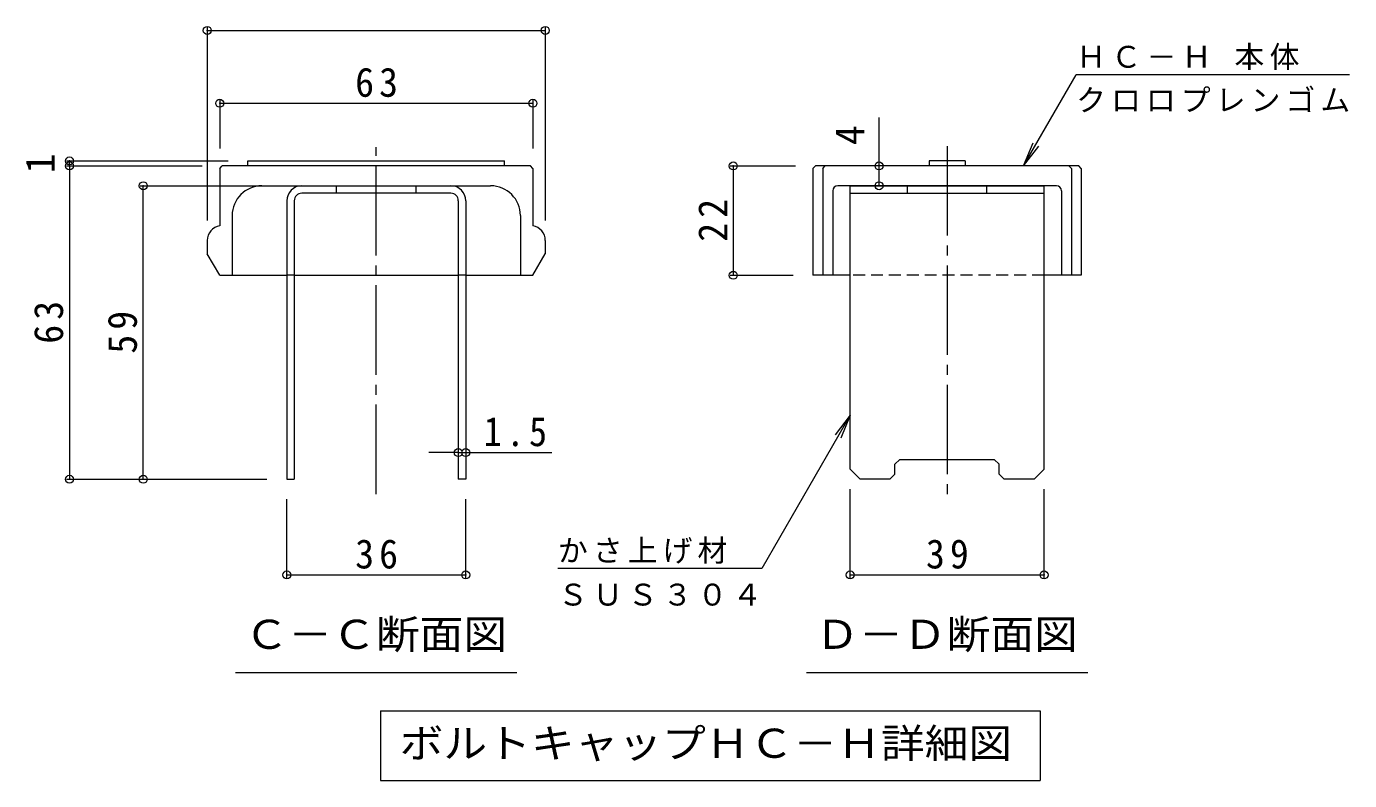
# Model space of a CAD drawing. Units: millimetres on the paper, enlarged 10 times, with parts at other scales. Extents: x -1532 to 1873, y -1939 to 1515.
# Drawn here: x 401 to 1732, y 176 to 934 of the extents above; entities that cross this region are included whole.
import ezdxf
from ezdxf.enums import TextEntityAlignment as Align

# ---------------------------------------------------------------- set-up
doc = ezdxf.new("R2010")
doc.units = ezdxf.units.MM
doc.header["$LTSCALE"] = 10
doc.header["$PDMODE"] = 32
doc.header["$PDSIZE"] = 8
doc.linetypes.add('CHAIN2', pattern=[12, 9, -1, 1, -1])
doc.linetypes.add('DASHED1', pattern=[1.8, 1.2, -0.6])
for name, color, linetype, lineweight in [('D-4', 7, 'Continuous', 9), ('D-5', 7, 'Continuous', 9), ('D-7', 6, 'Continuous', 9), ('D-8', 4, 'Continuous', 9)]:
    doc.layers.add(name, color=color, linetype=linetype, lineweight=lineweight)
doc.styles.add('ＭＳ ゴシック', font='')
doc.styles.get('ＭＳ ゴシック').set_extended_font_data('MS Gothic')

msp = doc.modelspace()

# ---------------------------------------------------------------- linework, layer by layer
at = {"layer": 'D-4'}
for p, q in [((583, 932.99), (583, 738.8)), ((923, 932.99), (923, 738.8)), ((583, 929.99), (923, 929.99)), ((1404.08, 793.8), (1456.99, 885.44)), ((1731.99, 885.44), (1456.99, 885.44)), ((595.5, 859.83), (595.5, 811.3)), ((595.5, 856.83), (910.5, 856.83)), ((910.5, 859.83), (910.5, 811.3)), ((1258.69, 793.8), (1258.69, 842.35)), ((1404.08, 793.8), (1413.65, 816.9)), ((1404.08, 793.8), (1419.3, 813.63)), ((441.38, 798.8), (603.92, 798.8)), ((444.38, 793.8), (444.38, 798.8)), ((441.38, 793.8), (578, 793.8)), ((444.38, 793.8), (444.38, 478.8)), ((1109.08, 793.8), (1174.67, 793.8)), ((1112.08, 793.8), (1112.08, 683.8)), ((1258.69, 773.8), (1258.69, 793.8)), ((515.61, 773.8), (658, 773.8)), ((518.61, 478.8), (518.61, 773.8)), ((1109.08, 683.8), (1172.17, 683.8)), ((1229.67, 543.19), (1140.74, 389.15)), ((1229.67, 543.19), (1214.45, 523.36)), ((1229.67, 543.19), (1220.11, 520.1)), ((835.5, 505.61), (805.91, 505.61)), ((835.5, 505.61), (843, 505.61)), ((843, 505.61), (929.41, 505.61)), ((441.38, 478.8), (643, 478.8)), ((1229.67, 379.64), (1229.67, 468.8)), ((1424.67, 379.64), (1424.67, 468.8)), ((663, 379.64), (663, 458.8)), ((843, 379.64), (843, 458.8)), ((1140.74, 389.15), (935.74, 389.15)), ((663, 382.64), (843, 382.64)), ((1229.67, 382.64), (1424.67, 382.64))]:
    msp.add_line(p, q, dxfattribs=at)
for p in [(583, 929.99), (923, 929.99), (595.5, 856.83), (910.5, 856.83), (444.38, 798.8), (444.38, 793.8), (1112.08, 793.8), (1258.69, 793.8), (518.61, 773.8), (1258.69, 773.8), (1112.08, 683.8), (835.5, 505.61), (843, 505.61), (444.38, 478.8), (518.61, 478.8), (663, 382.64), (843, 382.64), (1229.67, 382.64), (1424.67, 382.64)]:
    msp.add_point(p, dxfattribs=at)
at = {"layer": 'D-5'}
for p, q in [((611.5, 284.44), (894.5, 284.44)), ((1185.67, 284.44), (1468.67, 284.44)), ((757.2, 245.9), (1420.74, 245.9)), ((757.2, 245.9), (757.2, 175.9)), ((1420.74, 245.9), (1420.74, 175.9)), ((757.2, 175.9), (1420.74, 175.9))]:
    msp.add_line(p, q, dxfattribs=at)
at = {"layer": 'D-7', "linetype": 'CHAIN2'}
for p, q in [((753, 463.8), (753, 812.58)), ((1327.17, 813.8), (1327.17, 463.8))]:
    msp.add_line(p, q, dxfattribs=at)
at = {"layer": 'D-7'}
for p, q in [((623.92, 798.8), (882.08, 798.8)), ((623.92, 793.8), (623.92, 798.8)), ((882.08, 793.8), (882.08, 798.8)), ((1345.37, 798.8), (1345.37, 793.8)), ((595.5, 791.3), (598, 793.8)), ((595.5, 791.3), (595.5, 733.59)), ((908, 793.8), (598, 793.8)), ((910.5, 791.3), (908, 793.8)), ((910.5, 791.3), (910.5, 733.59)), ((1192.17, 791.3), (1194.67, 793.8)), ((1192.17, 791.3), (1192.17, 683.8)), ((1459.67, 793.8), (1194.67, 793.8)), ((1202.17, 791.3), (1204.67, 793.8)), ((1202.17, 791.3), (1202.17, 683.8)), ((1452.17, 791.3), (1449.67, 793.8)), ((1452.17, 791.3), (1452.17, 683.8)), ((1462.17, 791.3), (1459.67, 793.8)), ((1462.17, 791.3), (1462.17, 683.8)), ((638, 773.8), (868, 773.8)), ((1437.17, 773.8), (1217.17, 773.8)), ((1212.17, 768.8), (1212.17, 683.8)), ((1442.17, 768.8), (1442.17, 683.8)), ((608, 743.8), (608, 683.8)), ((898, 743.8), (898, 683.8)), ((583, 718.8), (583, 705.45)), ((923, 718.8), (923, 705.45)), ((595.5, 683.8), (583, 705.45)), ((910.5, 683.8), (923, 705.45)), ((595.5, 683.8), (663, 683.8)), ((670.5, 683.8), (835.5, 683.8)), ((843, 683.8), (910.5, 683.8)), ((1229.67, 683.8), (1192.17, 683.8)), ((1462.17, 683.8), (1424.67, 683.8))]:
    msp.add_line(p, q, dxfattribs=at)
at = {"layer": 'D-7', "linetype": 'DASHED1'}
for p, q in [((670.5, 683.8), (663, 683.8)), ((843, 683.8), (835.5, 683.8)), ((1424.67, 683.8), (1229.67, 683.8))]:
    msp.add_line(p, q, dxfattribs=at)
at = {"layer": 'D-7'}
msp.add_lwpolyline([(1345.37, 798.8), (1308.98, 798.8), (1308.98, 793.8)], dxfattribs=at)
for centre, radius, start, end in [((638, 743.8), 30, 90, 180), ((868, 743.8), 30, 0, 90), ((1217.17, 768.8), 5, 90, 180), ((1437.17, 768.8), 5, 0, 90), ((598, 718.8), 15, 99.59386, 180), ((908, 718.8), 15, 0, 80.40614)]:
    msp.add_arc(centre, radius, start, end, dxfattribs=at)
at = {"layer": 'D-8'}
for p, q in [((678, 773.8), (828, 773.8)), ((713, 766.3), (713, 773.8)), ((793, 766.3), (793, 773.8)), ((1287.17, 766.3), (1287.17, 773.8)), ((1367.17, 766.3), (1367.17, 773.8)), ((1424.67, 488.8), (1424.67, 773.8)), ((663, 758.8), (663, 478.8)), ((670.5, 758.8), (670.5, 478.8)), ((828, 766.3), (678, 766.3)), ((835.5, 758.8), (835.5, 478.8)), ((843, 758.8), (843, 478.8)), ((1229.67, 766.3), (1424.67, 766.3)), ((1274.67, 493.8), (1279.67, 498.8)), ((1274.67, 483.8), (1274.67, 493.8)), ((1279.67, 498.8), (1374.67, 498.8)), ((1379.67, 493.8), (1374.67, 498.8)), ((1379.67, 483.8), (1379.67, 493.8)), ((1229.67, 488.8), (1239.67, 478.8)), ((1274.67, 483.8), (1269.67, 478.8)), ((1379.67, 483.8), (1384.67, 478.8)), ((1424.67, 488.8), (1414.67, 478.8)), ((663, 478.8), (670.5, 478.8)), ((843, 478.8), (835.5, 478.8)), ((1269.67, 478.8), (1239.67, 478.8)), ((1414.67, 478.8), (1384.67, 478.8))]:
    msp.add_line(p, q, dxfattribs=at)
msp.add_lwpolyline([(1229.67, 488.8), (1229.67, 773.8), (1424.67, 773.8)], dxfattribs=at)
for centre, radius, start, end in [((678, 758.8), 15, 90, 180), ((828, 758.8), 15, 0, 90), ((678, 758.8), 7.5, 90, 180), ((828, 758.8), 7.5, 0, 90)]:
    msp.add_arc(centre, radius, start, end, dxfattribs=at)

# ---------------------------------------------------------------- texts
at = {"layer": 'D-4', "color": 2, "style": 'ＭＳ ゴシック'}
for s, p in [('4', (1252.69, 814.75)), ('1', (438.38, 786.3))]:
    msp.add_text(s, height=29.33, rotation=90, dxfattribs=at).set_placement(p, align=Align.BOTTOM_LEFT)
at = {"layer": 'D-4', "char_height": 21.99, "attachment_point": 7, "style": 'ＭＳ ゴシック'}
for s, insert in [('\\T1.18;ＨＣ－Ｈ\\~本体', (1456.99, 890.1)), ('\\T1.17;クロロプレンゴム', (1456.99, 847.72)), ('\\T1.17;かさ上げ材', (935.74, 393.81)), ('\\T1.17;ＳＵＳ３０４', (935.74, 351.43))]:
    msp.add_mtext(s, dxfattribs=dict(at, insert=insert))
at = {"layer": 'D-4', "color": 2, "char_height": 29.33, "attachment_point": 7, "style": 'ＭＳ ゴシック'}
for s, insert in [('\\T1.27;\\W0.95;63', (731.75, 862.83)), ('\\T1.27;\\W0.9;1.5', (861.11, 511.61)), ('\\T1.27;\\W0.95;36', (731.75, 388.64)), ('\\T1.27;\\W0.95;39', (1305.92, 388.64))]:
    msp.add_mtext(s, dxfattribs=dict(at, insert=insert))
at = {"layer": 'D-4', "color": 2, "char_height": 29.33, "attachment_point": 7, "rotation": 90, "style": 'ＭＳ ゴシック'}
for s, insert in [('\\T1.27;\\W0.95;22', (1106.08, 717.55)), ('\\T1.27;\\W0.95;63', (438.38, 615.05)), ('\\T1.27;\\W0.95;59', (512.61, 605.05))]:
    msp.add_mtext(s, dxfattribs=dict(at, insert=insert))
at = {"layer": 'D-5', "color": 2, "style": 'ＭＳ ゴシック', "width": 1.1}
for s, p in [('Ｃ－Ｃ断面図', (620.5, 299.44)), ('Ｄ－Ｄ断面図', (1194.67, 299.44)), ('ボルトキャップＨＣ－Ｈ詳細図', (776.47, 189.9))]:
    msp.add_text(s, height=29.33, dxfattribs=at).set_placement(p, align=Align.BOTTOM_LEFT)

doc.saveas('drawing.dxf')
